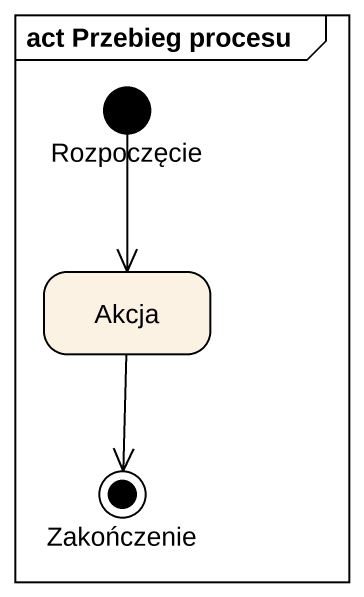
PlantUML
@startuml
mainframe act Przebieg procesu
hide empty description
state Rozpoczęcie <<start>>
state Akcja
state Zakończenie <<end>>
Rozpoczęcie --> Akcja
Akcja --> Zakończenie
@enduml
